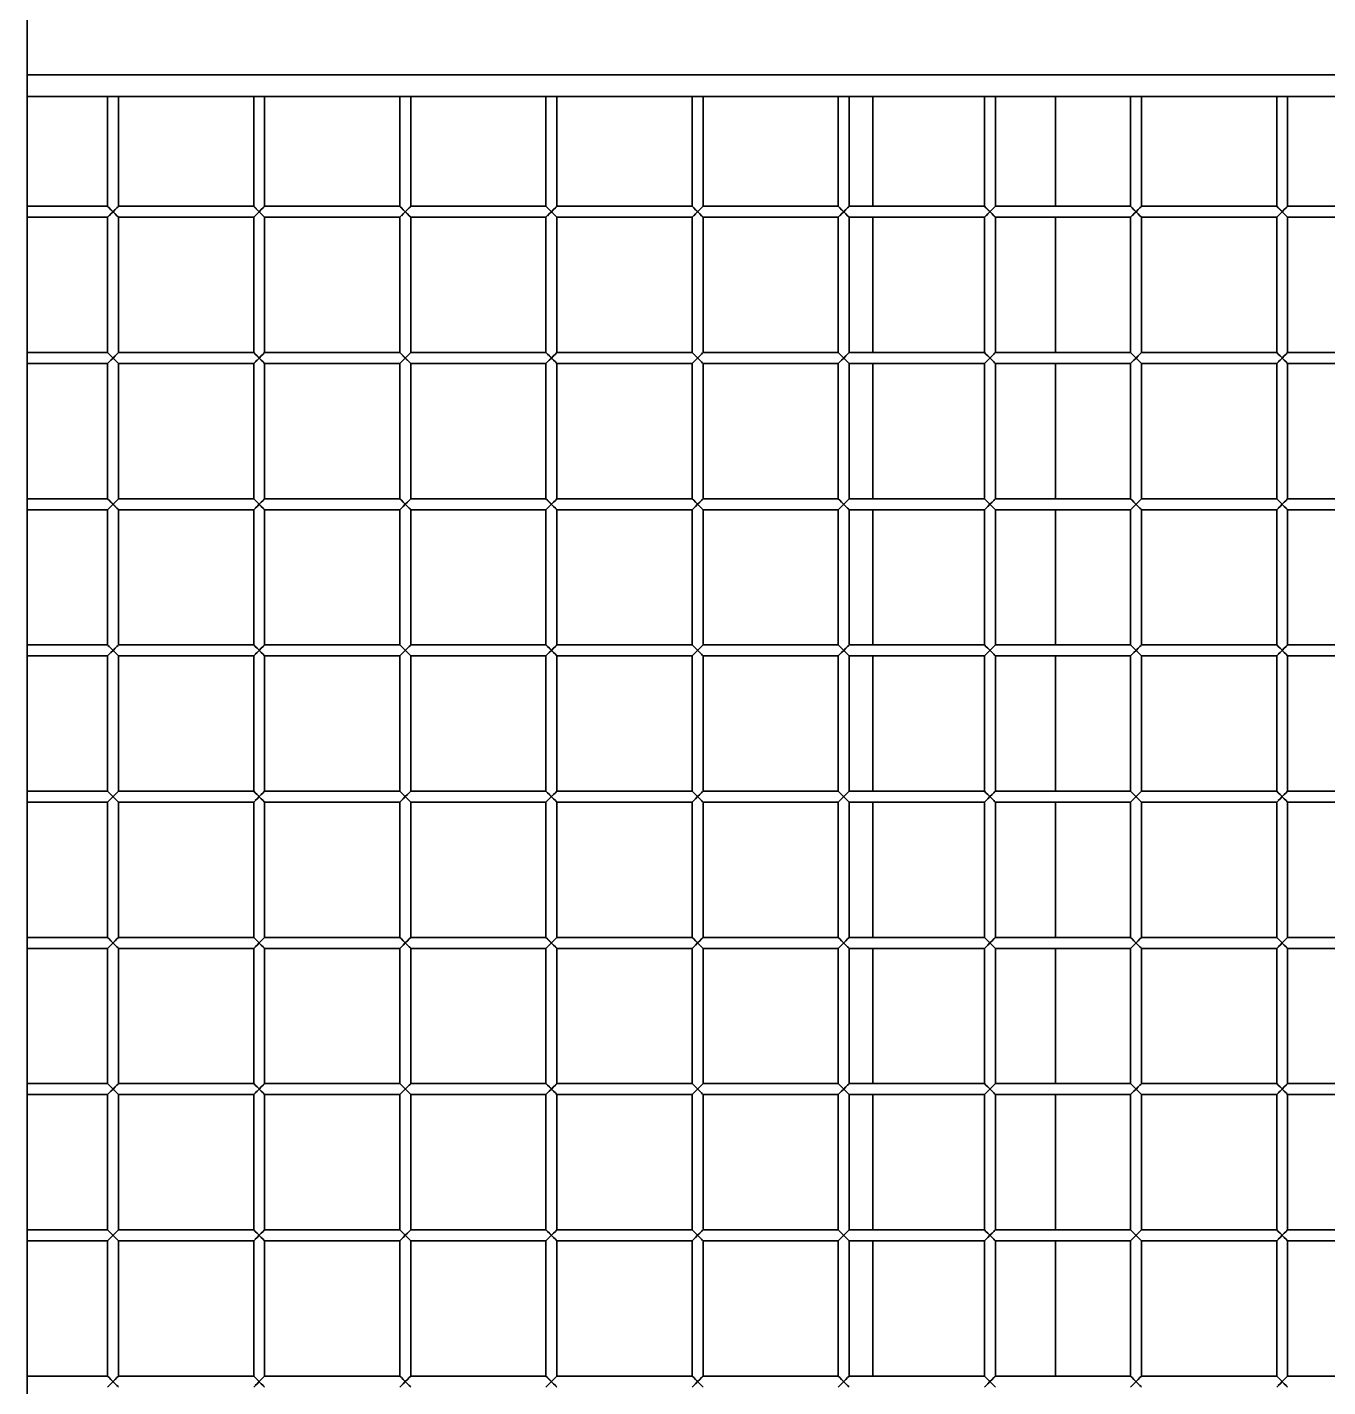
# Model space of a CAD drawing. Header units: millimetres. Extents: x 32496 to 166256, y 3504 to 23939.
# Drawn here: x 45812.1 to 46168.1, y 11684.1 to 12056.1 of the extents above; entities that cross this region are included whole.
import ezdxf

# ---------------------------------------------------------------- set-up
doc = ezdxf.new("R2010")
doc.units = ezdxf.units.MM
doc.layers.get('0').update_dxf_attribs({"lineweight": 35})

msp = doc.modelspace()

# ---------------------------------------------------------------- linework, layer by layer
at = {"linetype": 'Continuous'}
for p, q in [((45812.14, 12102.593), (45812.14, 11117.075)), ((46438.14, 12043.075), (45812.14, 12043.075)), ((45812.14, 12037.075), (46438.14, 12037.075)), ((45834.14, 12037.075), (45834.14, 12007.075)), ((45837.14, 12037.075), (45837.14, 12007.075)), ((45874.14, 12037.075), (45874.14, 12007.075)), ((45877.14, 12037.075), (45877.14, 12007.075)), ((45914.14, 12037.075), (45914.14, 12007.075)), ((45917.14, 12037.075), (45917.14, 12007.075)), ((45954.14, 12037.075), (45954.14, 12007.075)), ((45957.14, 12037.075), (45957.14, 12007.075)), ((45994.14, 12037.075), (45994.14, 12007.075)), ((45997.14, 12037.075), (45997.14, 12007.075)), ((46034.14, 12037.075), (46034.14, 12007.075)), ((46037.14, 12037.075), (46037.14, 12007.075)), ((46043.64, 12007.075), (46043.64, 12037.075)), ((46074.14, 12037.075), (46074.14, 12007.075)), ((46077.14, 12037.075), (46077.14, 12007.075)), ((46093.64, 12037.075), (46093.64, 12007.075)), ((46114.14, 12037.075), (46114.14, 12007.075)), ((46117.14, 12037.075), (46117.14, 12007.075)), ((46154.14, 12037.075), (46154.14, 12007.075)), ((46157.14, 12037.075), (46157.14, 12007.075)), ((45812.14, 12007.075), (45834.14, 12007.075)), ((45834.14, 12004.075), (45837.14, 12007.075)), ((45834.14, 12007.075), (45835.64, 12005.575)), ((45837.14, 12007.075), (45874.14, 12007.075)), ((45874.14, 12004.075), (45877.14, 12007.075)), ((45874.14, 12007.075), (45875.64, 12005.575)), ((45877.14, 12007.075), (45914.14, 12007.075)), ((45914.14, 12004.075), (45917.14, 12007.075)), ((45914.14, 12007.075), (45915.64, 12005.575)), ((45917.14, 12007.075), (45954.14, 12007.075)), ((45954.14, 12004.075), (45957.14, 12007.075)), ((45954.14, 12007.075), (45955.64, 12005.575)), ((45957.14, 12007.075), (45994.14, 12007.075)), ((45994.14, 12004.075), (45997.14, 12007.075)), ((45994.14, 12007.075), (45997.14, 12004.075)), ((45997.14, 12007.075), (46034.14, 12007.075)), ((46034.14, 12004.075), (46037.14, 12007.075)), ((46034.14, 12007.075), (46037.14, 12004.075)), ((46037.14, 12007.075), (46074.14, 12007.075)), ((46074.14, 12007.075), (46077.14, 12004.075)), ((46074.14, 12004.075), (46077.14, 12007.075)), ((46077.14, 12007.075), (46114.14, 12007.075)), ((46114.14, 12007.075), (46117.14, 12004.075)), ((46114.14, 12004.075), (46117.14, 12007.075)), ((46117.14, 12007.075), (46154.14, 12007.075)), ((46154.14, 12007.075), (46157.14, 12004.075)), ((46154.14, 12004.075), (46157.14, 12007.075)), ((46157.14, 12007.075), (46194.14, 12007.075)), ((45812.14, 12004.075), (45834.14, 12004.075)), ((45834.14, 12004.075), (45834.14, 11967.075)), ((45837.14, 12004.075), (45835.64, 12005.575)), ((45837.14, 12004.075), (45837.14, 11967.075)), ((45837.14, 12004.075), (45874.14, 12004.075)), ((45874.14, 12004.075), (45874.14, 11967.075)), ((45877.14, 12004.075), (45875.64, 12005.575)), ((45877.14, 12004.075), (45877.14, 11967.075)), ((45877.14, 12004.075), (45914.14, 12004.075)), ((45914.14, 12004.075), (45914.14, 11967.075)), ((45917.14, 12004.075), (45915.64, 12005.575)), ((45917.14, 12004.075), (45917.14, 11967.075)), ((45917.14, 12004.075), (45954.14, 12004.075)), ((45954.14, 12004.075), (45954.14, 11967.075)), ((45957.14, 12004.075), (45955.64, 12005.575)), ((45957.14, 12004.075), (45957.14, 11967.075)), ((45957.14, 12004.075), (45994.14, 12004.075)), ((45994.14, 12004.075), (45994.14, 11967.075)), ((45997.14, 12004.075), (45997.14, 11967.075)), ((45997.14, 12004.075), (46034.14, 12004.075)), ((46034.14, 12004.075), (46034.14, 11967.075)), ((46037.14, 12004.075), (46037.14, 11967.075)), ((46037.14, 12004.075), (46074.14, 12004.075)), ((46043.64, 11967.075), (46043.64, 12004.075)), ((46074.14, 12004.075), (46074.14, 11967.075)), ((46077.14, 12004.075), (46077.14, 11967.075)), ((46077.14, 12004.075), (46114.14, 12004.075)), ((46093.64, 12004.075), (46093.64, 11967.075)), ((46114.14, 12004.075), (46114.14, 11967.075)), ((46117.14, 12004.075), (46117.14, 11967.075)), ((46117.14, 12004.075), (46154.14, 12004.075)), ((46154.14, 12004.075), (46154.14, 11967.075)), ((46157.14, 12004.075), (46194.14, 12004.075)), ((46157.14, 12004.075), (46157.14, 11967.075)), ((45812.14, 11967.075), (45834.14, 11967.075)), ((45834.14, 11964.075), (45837.14, 11967.075)), ((45834.14, 11967.075), (45835.64, 11965.575)), ((45837.14, 11964.075), (45835.64, 11965.575)), ((45837.14, 11967.075), (45874.14, 11967.075)), ((45874.14, 11964.075), (45877.14, 11967.075)), ((45874.14, 11967.075), (45875.64, 11965.575)), ((45877.14, 11964.075), (45875.64, 11965.575)), ((45877.14, 11967.075), (45914.14, 11967.075)), ((45914.14, 11964.075), (45917.14, 11967.075)), ((45914.14, 11967.075), (45915.64, 11965.575)), ((45917.14, 11964.075), (45915.64, 11965.575)), ((45917.14, 11967.075), (45954.14, 11967.075)), ((45954.14, 11964.075), (45957.14, 11967.075)), ((45954.14, 11967.075), (45957.14, 11964.075)), ((45957.14, 11967.075), (45994.14, 11967.075)), ((45994.14, 11964.075), (45997.14, 11967.075)), ((45994.14, 11967.075), (45997.14, 11964.075)), ((45997.14, 11967.075), (46034.14, 11967.075)), ((46034.14, 11967.075), (46037.14, 11964.075)), ((46034.14, 11964.075), (46037.14, 11967.075)), ((46037.14, 11967.075), (46074.14, 11967.075)), ((46074.14, 11967.075), (46077.14, 11964.075)), ((46074.14, 11964.075), (46077.14, 11967.075)), ((46077.14, 11967.075), (46114.14, 11967.075)), ((46114.14, 11967.075), (46117.14, 11964.075)), ((46114.14, 11964.075), (46117.14, 11967.075)), ((46117.14, 11967.075), (46154.14, 11967.075)), ((46154.14, 11967.075), (46157.14, 11964.075)), ((46154.14, 11964.075), (46157.14, 11967.075)), ((46157.14, 11967.075), (46194.14, 11967.075)), ((45812.14, 11964.075), (45834.14, 11964.075)), ((45834.14, 11964.075), (45834.14, 11927.075)), ((45837.14, 11964.075), (45837.14, 11927.075)), ((45837.14, 11964.075), (45874.14, 11964.075)), ((45874.14, 11964.075), (45874.14, 11927.075)), ((45877.14, 11964.075), (45877.14, 11927.075)), ((45877.14, 11964.075), (45914.14, 11964.075)), ((45914.14, 11964.075), (45914.14, 11927.075)), ((45917.14, 11964.075), (45917.14, 11927.075)), ((45917.14, 11964.075), (45954.14, 11964.075)), ((45954.14, 11964.075), (45954.14, 11927.075)), ((45957.14, 11964.075), (45957.14, 11927.075)), ((45957.14, 11964.075), (45994.14, 11964.075)), ((45994.14, 11964.075), (45994.14, 11927.075)), ((45997.14, 11964.075), (45997.14, 11927.075)), ((45997.14, 11964.075), (46034.14, 11964.075)), ((46034.14, 11964.075), (46034.14, 11927.075)), ((46037.14, 11964.075), (46037.14, 11927.075)), ((46037.14, 11964.075), (46074.14, 11964.075)), ((46043.64, 11927.075), (46043.64, 11964.075)), ((46074.14, 11964.075), (46074.14, 11927.075)), ((46077.14, 11964.075), (46077.14, 11927.075)), ((46077.14, 11964.075), (46114.14, 11964.075)), ((46093.64, 11964.075), (46093.64, 11927.075)), ((46114.14, 11964.075), (46114.14, 11927.075)), ((46117.14, 11964.075), (46117.14, 11927.075)), ((46117.14, 11964.075), (46154.14, 11964.075)), ((46154.14, 11964.075), (46154.14, 11927.075)), ((46157.14, 11964.075), (46194.14, 11964.075)), ((46157.14, 11964.075), (46157.14, 11927.075)), ((45812.14, 11927.075), (45834.14, 11927.075)), ((45834.14, 11924.075), (45837.14, 11927.075)), ((45834.14, 11927.075), (45835.64, 11925.575)), ((45837.14, 11924.075), (45835.64, 11925.575)), ((45837.14, 11927.075), (45874.14, 11927.075)), ((45874.14, 11924.075), (45877.14, 11927.075)), ((45874.14, 11927.075), (45875.64, 11925.575)), ((45877.14, 11924.075), (45875.64, 11925.575)), ((45877.14, 11927.075), (45914.14, 11927.075)), ((45914.14, 11924.075), (45917.14, 11927.075)), ((45914.14, 11927.075), (45917.14, 11924.075)), ((45917.14, 11927.075), (45954.14, 11927.075)), ((45954.14, 11924.075), (45957.14, 11927.075)), ((45954.14, 11927.075), (45957.14, 11924.075)), ((45957.14, 11927.075), (45994.14, 11927.075)), ((45994.14, 11927.075), (45997.14, 11924.075)), ((45994.14, 11924.075), (45997.14, 11927.075)), ((45997.14, 11927.075), (46034.14, 11927.075)), ((46034.14, 11927.075), (46037.14, 11924.075)), ((46034.14, 11924.075), (46037.14, 11927.075)), ((46037.14, 11927.075), (46074.14, 11927.075)), ((46074.14, 11927.075), (46077.14, 11924.075)), ((46074.14, 11924.075), (46077.14, 11927.075)), ((46077.14, 11927.075), (46114.14, 11927.075)), ((46114.14, 11927.075), (46117.14, 11924.075)), ((46114.14, 11924.075), (46117.14, 11927.075)), ((46117.14, 11927.075), (46154.14, 11927.075)), ((46154.14, 11927.075), (46157.14, 11924.075)), ((46154.14, 11924.075), (46157.14, 11927.075)), ((46157.14, 11927.075), (46194.14, 11927.075)), ((45812.14, 11924.075), (45834.14, 11924.075)), ((45834.14, 11924.075), (45834.14, 11887.075)), ((45837.14, 11924.075), (45837.14, 11887.075)), ((45837.14, 11924.075), (45874.14, 11924.075)), ((45874.14, 11924.075), (45874.14, 11887.075)), ((45877.14, 11924.075), (45877.14, 11887.075)), ((45877.14, 11924.075), (45914.14, 11924.075)), ((45914.14, 11924.075), (45914.14, 11887.075)), ((45917.14, 11924.075), (45917.14, 11887.075)), ((45917.14, 11924.075), (45954.14, 11924.075)), ((45954.14, 11924.075), (45954.14, 11887.075)), ((45957.14, 11924.075), (45957.14, 11887.075)), ((45957.14, 11924.075), (45994.14, 11924.075)), ((45994.14, 11924.075), (45994.14, 11887.075)), ((45997.14, 11924.075), (45997.14, 11887.075)), ((45997.14, 11924.075), (46034.14, 11924.075)), ((46034.14, 11924.075), (46034.14, 11887.075)), ((46037.14, 11924.075), (46037.14, 11887.075)), ((46037.14, 11924.075), (46074.14, 11924.075)), ((46043.64, 11887.075), (46043.64, 11924.075)), ((46074.14, 11924.075), (46074.14, 11887.075)), ((46077.14, 11924.075), (46077.14, 11887.075)), ((46077.14, 11924.075), (46114.14, 11924.075)), ((46093.64, 11924.075), (46093.64, 11887.075)), ((46114.14, 11924.075), (46114.14, 11887.075)), ((46117.14, 11924.075), (46117.14, 11887.075)), ((46117.14, 11924.075), (46154.14, 11924.075)), ((46154.14, 11924.075), (46154.14, 11887.075)), ((46157.14, 11924.075), (46194.14, 11924.075)), ((46157.14, 11924.075), (46157.14, 11887.075)), ((45812.14, 11887.075), (45834.14, 11887.075)), ((45812.14, 11884.075), (45834.14, 11884.075)), ((45834.14, 11884.075), (45837.14, 11887.075)), ((45834.14, 11887.075), (45835.64, 11885.575)), ((45834.14, 11884.075), (45834.14, 11847.075)), ((45837.14, 11884.075), (45835.64, 11885.575)), ((45837.14, 11887.075), (45874.14, 11887.075)), ((45837.14, 11884.075), (45837.14, 11847.075)), ((45837.14, 11884.075), (45874.14, 11884.075)), ((45874.14, 11884.075), (45877.14, 11887.075)), ((45874.14, 11887.075), (45877.14, 11884.075)), ((45874.14, 11884.075), (45874.14, 11847.075)), ((45877.14, 11887.075), (45914.14, 11887.075)), ((45877.14, 11884.075), (45877.14, 11847.075)), ((45877.14, 11884.075), (45914.14, 11884.075)), ((45914.14, 11884.075), (45917.14, 11887.075)), ((45914.14, 11887.075), (45917.14, 11884.075)), ((45914.14, 11884.075), (45914.14, 11847.075)), ((45917.14, 11887.075), (45954.14, 11887.075)), ((45917.14, 11884.075), (45917.14, 11847.075)), ((45917.14, 11884.075), (45954.14, 11884.075)), ((45954.14, 11887.075), (45957.14, 11884.075)), ((45954.14, 11884.075), (45957.14, 11887.075)), ((45954.14, 11884.075), (45954.14, 11847.075)), ((45957.14, 11887.075), (45994.14, 11887.075)), ((45957.14, 11884.075), (45957.14, 11847.075)), ((45957.14, 11884.075), (45994.14, 11884.075)), ((45994.14, 11887.075), (45997.14, 11884.075)), ((45994.14, 11884.075), (45997.14, 11887.075)), ((45994.14, 11884.075), (45994.14, 11847.075)), ((45997.14, 11887.075), (46034.14, 11887.075)), ((45997.14, 11884.075), (45997.14, 11847.075)), ((45997.14, 11884.075), (46034.14, 11884.075)), ((46034.14, 11887.075), (46037.14, 11884.075)), ((46034.14, 11884.075), (46037.14, 11887.075)), ((46034.14, 11884.075), (46034.14, 11847.075)), ((46037.14, 11887.075), (46074.14, 11887.075)), ((46037.14, 11884.075), (46037.14, 11847.075)), ((46037.14, 11884.075), (46074.14, 11884.075)), ((46043.64, 11847.075), (46043.64, 11884.075)), ((46074.14, 11887.075), (46077.14, 11884.075)), ((46074.14, 11884.075), (46077.14, 11887.075)), ((46074.14, 11884.075), (46074.14, 11847.075)), ((46077.14, 11887.075), (46114.14, 11887.075)), ((46077.14, 11884.075), (46077.14, 11847.075)), ((46077.14, 11884.075), (46114.14, 11884.075)), ((46093.64, 11884.075), (46093.64, 11847.075)), ((46114.14, 11887.075), (46117.14, 11884.075)), ((46114.14, 11884.075), (46117.14, 11887.075)), ((46114.14, 11884.075), (46114.14, 11847.075)), ((46117.14, 11887.075), (46154.14, 11887.075)), ((46117.14, 11884.075), (46117.14, 11847.075)), ((46117.14, 11884.075), (46154.14, 11884.075)), ((46154.14, 11887.075), (46157.14, 11884.075)), ((46154.14, 11884.075), (46157.14, 11887.075)), ((46154.14, 11884.075), (46154.14, 11847.075)), ((46157.14, 11887.075), (46194.14, 11887.075)), ((46157.14, 11884.075), (46194.14, 11884.075)), ((46157.14, 11884.075), (46157.14, 11847.075)), ((45812.14, 11847.075), (45834.14, 11847.075)), ((45834.14, 11847.075), (45837.14, 11844.075)), ((45834.14, 11844.075), (45837.14, 11847.075)), ((45837.14, 11847.075), (45874.14, 11847.075)), ((45874.14, 11844.075), (45877.14, 11847.075)), ((45874.14, 11847.075), (45877.14, 11844.075)), ((45877.14, 11847.075), (45914.14, 11847.075)), ((45914.14, 11847.075), (45917.14, 11844.075)), ((45914.14, 11844.075), (45917.14, 11847.075)), ((45917.14, 11847.075), (45954.14, 11847.075)), ((45954.14, 11847.075), (45957.14, 11844.075)), ((45954.14, 11844.075), (45957.14, 11847.075)), ((45957.14, 11847.075), (45994.14, 11847.075)), ((45994.14, 11847.075), (45997.14, 11844.075)), ((45994.14, 11844.075), (45997.14, 11847.075)), ((45997.14, 11847.075), (46034.14, 11847.075)), ((46034.14, 11847.075), (46037.14, 11844.075)), ((46034.14, 11844.075), (46037.14, 11847.075)), ((46037.14, 11847.075), (46074.14, 11847.075)), ((46074.14, 11847.075), (46077.14, 11844.075)), ((46074.14, 11844.075), (46077.14, 11847.075)), ((46077.14, 11847.075), (46114.14, 11847.075)), ((46114.14, 11847.075), (46117.14, 11844.075)), ((46114.14, 11844.075), (46117.14, 11847.075)), ((46117.14, 11847.075), (46154.14, 11847.075)), ((46154.14, 11847.075), (46157.14, 11844.075)), ((46154.14, 11844.075), (46157.14, 11847.075)), ((46157.14, 11847.075), (46194.14, 11847.075)), ((45812.14, 11844.075), (45834.14, 11844.075)), ((45834.14, 11844.075), (45834.14, 11807.075)), ((45837.14, 11844.075), (45837.14, 11807.075)), ((45837.14, 11844.075), (45874.14, 11844.075)), ((45874.14, 11844.075), (45874.14, 11807.075)), ((45877.14, 11844.075), (45877.14, 11807.075)), ((45877.14, 11844.075), (45914.14, 11844.075)), ((45914.14, 11844.075), (45914.14, 11807.075)), ((45917.14, 11844.075), (45917.14, 11807.075)), ((45917.14, 11844.075), (45954.14, 11844.075)), ((45954.14, 11844.075), (45954.14, 11807.075)), ((45957.14, 11844.075), (45957.14, 11807.075)), ((45957.14, 11844.075), (45994.14, 11844.075)), ((45994.14, 11844.075), (45994.14, 11807.075)), ((45997.14, 11844.075), (45997.14, 11807.075)), ((45997.14, 11844.075), (46034.14, 11844.075)), ((46034.14, 11844.075), (46034.14, 11807.075)), ((46037.14, 11844.075), (46037.14, 11807.075)), ((46037.14, 11844.075), (46074.14, 11844.075)), ((46043.64, 11807.075), (46043.64, 11844.075)), ((46074.14, 11844.075), (46074.14, 11807.075)), ((46077.14, 11844.075), (46077.14, 11807.075)), ((46077.14, 11844.075), (46114.14, 11844.075)), ((46093.64, 11844.075), (46093.64, 11807.075)), ((46114.14, 11844.075), (46114.14, 11807.075)), ((46117.14, 11844.075), (46117.14, 11807.075)), ((46117.14, 11844.075), (46154.14, 11844.075)), ((46154.14, 11844.075), (46154.14, 11807.075)), ((46157.14, 11844.075), (46194.14, 11844.075)), ((46157.14, 11844.075), (46157.14, 11807.075)), ((45812.14, 11807.075), (45834.14, 11807.075)), ((45834.14, 11807.075), (45837.14, 11804.075)), ((45834.14, 11804.075), (45837.14, 11807.075)), ((45837.14, 11807.075), (45874.14, 11807.075)), ((45874.14, 11807.075), (45877.14, 11804.075)), ((45874.14, 11804.075), (45877.14, 11807.075)), ((45877.14, 11807.075), (45914.14, 11807.075)), ((45914.14, 11807.075), (45917.14, 11804.075)), ((45914.14, 11804.075), (45917.14, 11807.075)), ((45917.14, 11807.075), (45954.14, 11807.075)), ((45954.14, 11807.075), (45957.14, 11804.075)), ((45954.14, 11804.075), (45957.14, 11807.075)), ((45957.14, 11807.075), (45994.14, 11807.075)), ((45994.14, 11807.075), (45997.14, 11804.075)), ((45994.14, 11804.075), (45997.14, 11807.075)), ((45997.14, 11807.075), (46034.14, 11807.075)), ((46034.14, 11807.075), (46037.14, 11804.075)), ((46034.14, 11804.075), (46037.14, 11807.075)), ((46037.14, 11807.075), (46074.14, 11807.075)), ((46074.14, 11807.075), (46077.14, 11804.075)), ((46074.14, 11804.075), (46077.14, 11807.075)), ((46077.14, 11807.075), (46114.14, 11807.075)), ((46114.14, 11807.075), (46117.14, 11804.075)), ((46114.14, 11804.075), (46117.14, 11807.075)), ((46117.14, 11807.075), (46154.14, 11807.075)), ((46154.14, 11807.075), (46157.14, 11804.075)), ((46154.14, 11804.075), (46157.14, 11807.075)), ((46157.14, 11807.075), (46194.14, 11807.075)), ((45812.14, 11804.075), (45834.14, 11804.075)), ((45834.14, 11804.075), (45834.14, 11767.075)), ((45837.14, 11804.075), (45837.14, 11767.075)), ((45837.14, 11804.075), (45874.14, 11804.075)), ((45874.14, 11804.075), (45874.14, 11767.075)), ((45877.14, 11804.075), (45877.14, 11767.075)), ((45877.14, 11804.075), (45914.14, 11804.075)), ((45914.14, 11804.075), (45914.14, 11767.075)), ((45917.14, 11804.075), (45917.14, 11767.075)), ((45917.14, 11804.075), (45954.14, 11804.075)), ((45954.14, 11804.075), (45954.14, 11767.075)), ((45957.14, 11804.075), (45957.14, 11767.075)), ((45957.14, 11804.075), (45994.14, 11804.075)), ((45994.14, 11804.075), (45994.14, 11767.075)), ((45997.14, 11804.075), (45997.14, 11767.075)), ((45997.14, 11804.075), (46034.14, 11804.075)), ((46034.14, 11804.075), (46034.14, 11767.075)), ((46037.14, 11804.075), (46037.14, 11767.075)), ((46037.14, 11804.075), (46074.14, 11804.075)), ((46043.64, 11767.075), (46043.64, 11804.075)), ((46074.14, 11804.075), (46074.14, 11767.075)), ((46077.14, 11804.075), (46077.14, 11767.075)), ((46077.14, 11804.075), (46114.14, 11804.075)), ((46093.64, 11804.075), (46093.64, 11767.075)), ((46114.14, 11804.075), (46114.14, 11767.075)), ((46117.14, 11804.075), (46117.14, 11767.075)), ((46117.14, 11804.075), (46154.14, 11804.075)), ((46154.14, 11804.075), (46154.14, 11767.075)), ((46157.14, 11804.075), (46194.14, 11804.075)), ((46157.14, 11804.075), (46157.14, 11767.075)), ((45812.14, 11767.075), (45834.14, 11767.075)), ((45834.14, 11767.075), (45837.14, 11764.075)), ((45834.14, 11764.075), (45837.14, 11767.075)), ((45837.14, 11767.075), (45874.14, 11767.075)), ((45874.14, 11767.075), (45877.14, 11764.075)), ((45874.14, 11764.075), (45877.14, 11767.075)), ((45877.14, 11767.075), (45914.14, 11767.075)), ((45914.14, 11767.075), (45917.14, 11764.075)), ((45914.14, 11764.075), (45917.14, 11767.075)), ((45917.14, 11767.075), (45954.14, 11767.075)), ((45954.14, 11767.075), (45957.14, 11764.075)), ((45954.14, 11764.075), (45957.14, 11767.075)), ((45957.14, 11767.075), (45994.14, 11767.075)), ((45994.14, 11767.075), (45997.14, 11764.075)), ((45994.14, 11764.075), (45997.14, 11767.075)), ((45997.14, 11767.075), (46034.14, 11767.075)), ((46034.14, 11767.075), (46037.14, 11764.075)), ((46034.14, 11764.075), (46037.14, 11767.075)), ((46037.14, 11767.075), (46074.14, 11767.075)), ((46074.14, 11767.075), (46077.14, 11764.075)), ((46074.14, 11764.075), (46077.14, 11767.075)), ((46077.14, 11767.075), (46114.14, 11767.075)), ((46114.14, 11767.075), (46117.14, 11764.075)), ((46114.14, 11764.075), (46117.14, 11767.075)), ((46117.14, 11767.075), (46154.14, 11767.075)), ((46154.14, 11767.075), (46157.14, 11764.075)), ((46154.14, 11764.075), (46157.14, 11767.075)), ((46157.14, 11767.075), (46194.14, 11767.075)), ((45812.14, 11764.075), (45834.14, 11764.075)), ((45834.14, 11764.075), (45834.14, 11727.075)), ((45837.14, 11764.075), (45837.14, 11727.075)), ((45837.14, 11764.075), (45874.14, 11764.075)), ((45874.14, 11764.075), (45874.14, 11727.075)), ((45877.14, 11764.075), (45877.14, 11727.075)), ((45877.14, 11764.075), (45914.14, 11764.075)), ((45914.14, 11764.075), (45914.14, 11727.075)), ((45917.14, 11764.075), (45917.14, 11727.075)), ((45917.14, 11764.075), (45954.14, 11764.075)), ((45954.14, 11764.075), (45954.14, 11727.075)), ((45957.14, 11764.075), (45957.14, 11727.075)), ((45957.14, 11764.075), (45994.14, 11764.075)), ((45994.14, 11764.075), (45994.14, 11727.075)), ((45997.14, 11764.075), (45997.14, 11727.075)), ((45997.14, 11764.075), (46034.14, 11764.075)), ((46034.14, 11764.075), (46034.14, 11727.075)), ((46037.14, 11764.075), (46037.14, 11727.075)), ((46037.14, 11764.075), (46074.14, 11764.075)), ((46043.64, 11727.075), (46043.64, 11764.075)), ((46074.14, 11764.075), (46074.14, 11727.075)), ((46077.14, 11764.075), (46077.14, 11727.075)), ((46077.14, 11764.075), (46114.14, 11764.075)), ((46093.64, 11764.075), (46093.64, 11727.075)), ((46114.14, 11764.075), (46114.14, 11727.075)), ((46117.14, 11764.075), (46117.14, 11727.075)), ((46117.14, 11764.075), (46154.14, 11764.075)), ((46154.14, 11764.075), (46154.14, 11727.075)), ((46157.14, 11764.075), (46194.14, 11764.075)), ((46157.14, 11764.075), (46157.14, 11727.075)), ((45812.14, 11727.075), (45834.14, 11727.075)), ((45812.14, 11724.075), (45834.14, 11724.075)), ((45834.14, 11727.075), (45837.14, 11724.075)), ((45834.14, 11724.075), (45837.14, 11727.075)), ((45834.14, 11724.075), (45834.14, 11687.075)), ((45837.14, 11727.075), (45874.14, 11727.075)), ((45837.14, 11724.075), (45874.14, 11724.075)), ((45837.14, 11724.075), (45837.14, 11687.075)), ((45874.14, 11727.075), (45877.14, 11724.075)), ((45874.14, 11724.075), (45877.14, 11727.075)), ((45874.14, 11724.075), (45874.14, 11687.075)), ((45877.14, 11727.075), (45914.14, 11727.075)), ((45877.14, 11724.075), (45914.14, 11724.075)), ((45877.14, 11724.075), (45877.14, 11687.075)), ((45914.14, 11727.075), (45917.14, 11724.075)), ((45914.14, 11724.075), (45917.14, 11727.075)), ((45914.14, 11724.075), (45914.14, 11687.075)), ((45917.14, 11727.075), (45954.14, 11727.075)), ((45917.14, 11724.075), (45954.14, 11724.075)), ((45917.14, 11724.075), (45917.14, 11687.075)), ((45954.14, 11727.075), (45957.14, 11724.075)), ((45954.14, 11724.075), (45957.14, 11727.075)), ((45954.14, 11724.075), (45954.14, 11687.075)), ((45957.14, 11727.075), (45994.14, 11727.075)), ((45957.14, 11724.075), (45994.14, 11724.075)), ((45957.14, 11724.075), (45957.14, 11687.075)), ((45994.14, 11727.075), (45997.14, 11724.075)), ((45994.14, 11724.075), (45997.14, 11727.075)), ((45994.14, 11724.075), (45994.14, 11687.075)), ((45997.14, 11727.075), (46034.14, 11727.075)), ((45997.14, 11724.075), (46034.14, 11724.075)), ((45997.14, 11724.075), (45997.14, 11687.075)), ((46034.14, 11727.075), (46037.14, 11724.075)), ((46034.14, 11724.075), (46037.14, 11727.075)), ((46034.14, 11724.075), (46034.14, 11687.075)), ((46037.14, 11727.075), (46074.14, 11727.075)), ((46037.14, 11724.075), (46074.14, 11724.075)), ((46037.14, 11724.075), (46037.14, 11687.075)), ((46043.64, 11687.075), (46043.64, 11724.075)), ((46074.14, 11727.075), (46077.14, 11724.075)), ((46074.14, 11724.075), (46077.14, 11727.075)), ((46074.14, 11724.075), (46074.14, 11687.075)), ((46077.14, 11727.075), (46114.14, 11727.075)), ((46077.14, 11724.075), (46114.14, 11724.075)), ((46077.14, 11724.075), (46077.14, 11687.075)), ((46093.64, 11724.075), (46093.64, 11687.075)), ((46114.14, 11727.075), (46117.14, 11724.075)), ((46114.14, 11724.075), (46117.14, 11727.075)), ((46114.14, 11724.075), (46114.14, 11687.075)), ((46117.14, 11727.075), (46154.14, 11727.075)), ((46117.14, 11724.075), (46154.14, 11724.075)), ((46117.14, 11724.075), (46117.14, 11687.075)), ((46154.14, 11727.075), (46157.14, 11724.075)), ((46154.14, 11724.075), (46157.14, 11727.075)), ((46154.14, 11724.075), (46154.14, 11687.075)), ((46157.14, 11727.075), (46194.14, 11727.075)), ((46157.14, 11724.075), (46194.14, 11724.075)), ((46157.14, 11724.075), (46157.14, 11687.075)), ((45812.14, 11687.075), (45834.14, 11687.075)), ((45834.14, 11687.075), (45837.14, 11684.075)), ((45834.14, 11684.075), (45837.14, 11687.075)), ((45837.14, 11687.075), (45874.14, 11687.075)), ((45874.14, 11687.075), (45877.14, 11684.075)), ((45874.14, 11684.075), (45877.14, 11687.075)), ((45877.14, 11687.075), (45914.14, 11687.075)), ((45914.14, 11687.075), (45917.14, 11684.075)), ((45914.14, 11684.075), (45917.14, 11687.075)), ((45917.14, 11687.075), (45954.14, 11687.075)), ((45954.14, 11687.075), (45957.14, 11684.075)), ((45954.14, 11684.075), (45957.14, 11687.075)), ((45957.14, 11687.075), (45994.14, 11687.075)), ((45994.14, 11687.075), (45997.14, 11684.075)), ((45994.14, 11684.075), (45997.14, 11687.075)), ((45997.14, 11687.075), (46034.14, 11687.075)), ((46034.14, 11687.075), (46037.14, 11684.075)), ((46034.14, 11684.075), (46037.14, 11687.075)), ((46037.14, 11687.075), (46074.14, 11687.075)), ((46074.14, 11687.075), (46077.14, 11684.075)), ((46074.14, 11684.075), (46077.14, 11687.075)), ((46077.14, 11687.075), (46114.14, 11687.075)), ((46114.14, 11687.075), (46117.14, 11684.075)), ((46114.14, 11684.075), (46117.14, 11687.075)), ((46117.14, 11687.075), (46154.14, 11687.075)), ((46154.14, 11687.075), (46157.14, 11684.075)), ((46154.14, 11684.075), (46157.14, 11687.075)), ((46157.14, 11687.075), (46194.14, 11687.075))]:
    msp.add_line(p, q, dxfattribs=at)
for points in [[(45834.255, 12006.96), (45834.57, 12006.645), (45835.06, 12006.155), (45836.229, 12004.986)], [(45835.64, 12005.575), (45836.227, 12006.162), (45836.702, 12006.638), (45837.025, 12006.961)], [(45874.255, 12006.96), (45874.57, 12006.645), (45875.06, 12006.155), (45876.229, 12004.986)], [(45875.64, 12005.575), (45876.227, 12006.162), (45876.702, 12006.638), (45877.025, 12006.961)], [(45914.255, 12006.96), (45914.57, 12006.645), (45915.06, 12006.155), (45916.229, 12004.986)], [(45915.64, 12005.575), (45916.227, 12006.162), (45916.702, 12006.638), (45917.025, 12006.961)], [(45954.255, 12006.96), (45954.57, 12006.645), (45955.06, 12006.155), (45956.229, 12004.986)], [(45955.64, 12005.575), (45956.227, 12006.162), (45956.702, 12006.638), (45957.025, 12006.961)], [(45994.14, 12007.075), (45994.57, 12006.645), (45995.06, 12006.155), (45996.229, 12004.986)], [(45995.64, 12005.575), (45996.227, 12006.162), (45996.702, 12006.638), (45997.025, 12006.961)], [(46034.14, 12007.075), (46034.57, 12006.645), (46035.06, 12006.155), (46036.229, 12004.986)], [(46035.64, 12005.575), (46036.227, 12006.162), (46036.702, 12006.638), (46037.025, 12006.961)], [(46074.14, 12007.075), (46074.57, 12006.645), (46075.06, 12006.155), (46076.229, 12004.986)], [(46075.64, 12005.575), (46076.227, 12006.162), (46076.702, 12006.638), (46077.025, 12006.961)], [(46114.14, 12007.075), (46114.57, 12006.645), (46115.06, 12006.155), (46116.229, 12004.986)], [(46115.64, 12005.575), (46116.227, 12006.162), (46116.702, 12006.638), (46117.025, 12006.961)], [(46154.14, 12007.075), (46154.57, 12006.645), (46155.06, 12006.155), (46156.229, 12004.986)], [(46155.64, 12005.575), (46156.227, 12006.162), (46156.702, 12006.638), (46157.025, 12006.961)], [(45835.64, 12005.575), (45835.049, 12004.985), (45834.579, 12004.515)], [(45837.024, 12004.192), (45836.701, 12004.514), (45836.229, 12004.986)], [(45875.64, 12005.575), (45875.049, 12004.985), (45874.579, 12004.515)], [(45877.024, 12004.192), (45876.701, 12004.514), (45876.229, 12004.986)], [(45915.64, 12005.575), (45915.049, 12004.985), (45914.579, 12004.515)], [(45917.024, 12004.192), (45916.701, 12004.514), (45916.229, 12004.986)], [(45955.64, 12005.575), (45955.049, 12004.985), (45954.579, 12004.515)], [(45957.024, 12004.192), (45956.701, 12004.514), (45956.229, 12004.986)], [(45995.64, 12005.575), (45995.049, 12004.985), (45994.579, 12004.515)], [(45997.024, 12004.192), (45996.701, 12004.514), (45996.229, 12004.986)], [(46035.64, 12005.575), (46035.049, 12004.985), (46034.579, 12004.515)], [(46037.024, 12004.192), (46036.701, 12004.514), (46036.229, 12004.986)], [(46075.64, 12005.575), (46075.049, 12004.985), (46074.579, 12004.515)], [(46077.024, 12004.192), (46076.701, 12004.514), (46076.229, 12004.986)], [(46115.64, 12005.575), (46115.049, 12004.985), (46114.579, 12004.515)], [(46117.024, 12004.192), (46116.701, 12004.514), (46116.229, 12004.986)], [(46155.64, 12005.575), (46155.049, 12004.985), (46154.579, 12004.515)], [(46157.024, 12004.192), (46156.701, 12004.514), (46156.229, 12004.986)], [(45834.255, 11966.96), (45834.57, 11966.645), (45835.06, 11966.155), (45836.229, 11964.986)], [(45835.64, 11965.575), (45835.049, 11964.985), (45834.579, 11964.515)], [(45835.64, 11965.575), (45836.227, 11966.162), (45836.702, 11966.638), (45837.025, 11966.961)], [(45874.255, 11966.96), (45874.57, 11966.645), (45875.06, 11966.155), (45876.229, 11964.986)], [(45875.64, 11965.575), (45875.049, 11964.985), (45874.579, 11964.515)], [(45875.64, 11965.575), (45876.227, 11966.162), (45876.702, 11966.638), (45877.025, 11966.961)], [(45914.255, 11966.96), (45914.57, 11966.645), (45915.06, 11966.155), (45916.229, 11964.986)], [(45915.64, 11965.575), (45915.049, 11964.985), (45914.579, 11964.515)], [(45915.64, 11965.575), (45916.227, 11966.162), (45916.702, 11966.638), (45917.025, 11966.961)], [(45954.14, 11967.075), (45954.57, 11966.645), (45955.06, 11966.155), (45956.229, 11964.986)], [(45955.64, 11965.575), (45955.049, 11964.985), (45954.579, 11964.515)], [(45955.64, 11965.575), (45956.227, 11966.162), (45956.702, 11966.638), (45957.025, 11966.961)], [(45994.14, 11967.075), (45994.57, 11966.645), (45995.06, 11966.155), (45996.229, 11964.986)], [(45995.64, 11965.575), (45995.049, 11964.985), (45994.579, 11964.515)], [(45995.64, 11965.575), (45996.227, 11966.162), (45996.702, 11966.638), (45997.025, 11966.961)], [(46034.14, 11967.075), (46034.57, 11966.645), (46035.06, 11966.155), (46036.229, 11964.986)], [(46035.64, 11965.575), (46035.049, 11964.985), (46034.579, 11964.515)], [(46035.64, 11965.575), (46036.227, 11966.162), (46036.702, 11966.638), (46037.025, 11966.961)], [(46074.14, 11967.075), (46074.57, 11966.645), (46075.06, 11966.155), (46076.229, 11964.986)], [(46075.64, 11965.575), (46075.049, 11964.985), (46074.579, 11964.515)], [(46075.64, 11965.575), (46076.227, 11966.162), (46076.702, 11966.638), (46077.025, 11966.961)], [(46114.14, 11967.075), (46114.57, 11966.645), (46115.06, 11966.155), (46116.229, 11964.986)], [(46115.64, 11965.575), (46115.049, 11964.985), (46114.579, 11964.515)], [(46115.64, 11965.575), (46116.227, 11966.162), (46116.702, 11966.638), (46117.025, 11966.961)], [(46154.14, 11967.075), (46154.57, 11966.645), (46155.06, 11966.155), (46156.229, 11964.986)], [(46155.64, 11965.575), (46155.049, 11964.985), (46154.579, 11964.515)], [(46155.64, 11965.575), (46156.227, 11966.162), (46156.702, 11966.638), (46157.025, 11966.961)], [(45837.024, 11964.192), (45836.701, 11964.514), (45836.229, 11964.986)], [(45877.024, 11964.192), (45876.701, 11964.514), (45876.229, 11964.986)], [(45917.024, 11964.192), (45916.701, 11964.514), (45916.229, 11964.986)], [(45957.024, 11964.192), (45956.701, 11964.514), (45956.229, 11964.986)], [(45997.024, 11964.192), (45996.701, 11964.514), (45996.229, 11964.986)], [(46037.024, 11964.192), (46036.701, 11964.514), (46036.229, 11964.986)], [(46077.024, 11964.192), (46076.701, 11964.514), (46076.229, 11964.986)], [(46117.024, 11964.192), (46116.701, 11964.514), (46116.229, 11964.986)], [(46157.024, 11964.192), (46156.701, 11964.514), (46156.229, 11964.986)], [(45834.255, 11926.96), (45834.57, 11926.645), (45835.06, 11926.155), (45836.229, 11924.986)], [(45835.64, 11925.575), (45835.049, 11924.985), (45834.579, 11924.515)], [(45835.64, 11925.575), (45836.227, 11926.162), (45836.702, 11926.638), (45837.025, 11926.961)], [(45837.024, 11924.192), (45836.701, 11924.514), (45836.229, 11924.986)], [(45874.255, 11926.96), (45874.57, 11926.645), (45875.06, 11926.155), (45876.229, 11924.986)], [(45875.64, 11925.575), (45875.049, 11924.985), (45874.579, 11924.515)], [(45875.64, 11925.575), (45876.227, 11926.162), (45876.702, 11926.638), (45877.025, 11926.961)], [(45877.024, 11924.192), (45876.701, 11924.514), (45876.229, 11924.986)], [(45914.14, 11927.075), (45914.57, 11926.645), (45915.06, 11926.155), (45916.229, 11924.986)], [(45915.64, 11925.575), (45915.049, 11924.985), (45914.579, 11924.515)], [(45915.64, 11925.575), (45916.227, 11926.162), (45916.702, 11926.638), (45917.025, 11926.961)], [(45917.024, 11924.192), (45916.701, 11924.514), (45916.229, 11924.986)], [(45954.14, 11927.075), (45954.57, 11926.645), (45955.06, 11926.155), (45956.229, 11924.986)], [(45955.64, 11925.575), (45955.049, 11924.985), (45954.579, 11924.515)], [(45955.64, 11925.575), (45956.227, 11926.162), (45956.702, 11926.638), (45957.025, 11926.961)], [(45957.024, 11924.192), (45956.701, 11924.514), (45956.229, 11924.986)], [(45994.14, 11927.075), (45994.57, 11926.645), (45995.06, 11926.155), (45996.229, 11924.986)], [(45995.64, 11925.575), (45995.049, 11924.985), (45994.579, 11924.515)], [(45995.64, 11925.575), (45996.227, 11926.162), (45996.702, 11926.638), (45997.025, 11926.961)], [(45997.024, 11924.192), (45996.701, 11924.514), (45996.229, 11924.986)], [(46034.14, 11927.075), (46034.57, 11926.645), (46035.06, 11926.155), (46036.229, 11924.986)], [(46035.64, 11925.575), (46035.049, 11924.985), (46034.579, 11924.515)], [(46035.64, 11925.575), (46036.227, 11926.162), (46036.702, 11926.638), (46037.025, 11926.961)], [(46037.024, 11924.192), (46036.701, 11924.514), (46036.229, 11924.986)], [(46074.14, 11927.075), (46074.57, 11926.645), (46075.06, 11926.155), (46076.229, 11924.986)], [(46075.64, 11925.575), (46075.049, 11924.985), (46074.579, 11924.515)], [(46075.64, 11925.575), (46076.227, 11926.162), (46076.702, 11926.638), (46077.025, 11926.961)], [(46077.024, 11924.192), (46076.701, 11924.514), (46076.229, 11924.986)], [(46114.14, 11927.075), (46114.57, 11926.645), (46115.06, 11926.155), (46116.229, 11924.986)], [(46115.64, 11925.575), (46115.049, 11924.985), (46114.579, 11924.515)], [(46115.64, 11925.575), (46116.227, 11926.162), (46116.702, 11926.638), (46117.025, 11926.961)], [(46117.024, 11924.192), (46116.701, 11924.514), (46116.229, 11924.986)], [(46154.14, 11927.075), (46154.57, 11926.645), (46155.06, 11926.155), (46156.229, 11924.986)], [(46155.64, 11925.575), (46155.049, 11924.985), (46154.579, 11924.515)], [(46155.64, 11925.575), (46156.227, 11926.162), (46156.702, 11926.638), (46157.025, 11926.961)], [(46157.024, 11924.192), (46156.701, 11924.514), (46156.229, 11924.986)], [(45834.255, 11886.96), (45834.57, 11886.645), (45835.06, 11886.155), (45836.229, 11884.986)], [(45835.64, 11885.575), (45835.049, 11884.985), (45834.579, 11884.515)], [(45835.64, 11885.575), (45836.227, 11886.162), (45836.702, 11886.638), (45837.025, 11886.961)], [(45837.024, 11884.192), (45836.701, 11884.514), (45836.229, 11884.986)], [(45874.14, 11887.075), (45874.57, 11886.645), (45875.06, 11886.155), (45876.229, 11884.986)], [(45875.64, 11885.575), (45875.049, 11884.985), (45874.579, 11884.515)], [(45875.64, 11885.575), (45876.227, 11886.162), (45876.702, 11886.638), (45877.025, 11886.961)], [(45877.024, 11884.192), (45876.701, 11884.514), (45876.229, 11884.986)], [(45914.14, 11887.075), (45914.57, 11886.645), (45915.06, 11886.155), (45916.229, 11884.986)], [(45915.64, 11885.575), (45915.049, 11884.985), (45914.579, 11884.515)], [(45915.64, 11885.575), (45916.227, 11886.162), (45916.702, 11886.638), (45917.025, 11886.961)], [(45917.024, 11884.192), (45916.701, 11884.514), (45916.229, 11884.986)], [(45954.14, 11887.075), (45954.57, 11886.645), (45955.06, 11886.155), (45956.229, 11884.986)], [(45955.64, 11885.575), (45955.049, 11884.985), (45954.579, 11884.515)], [(45955.64, 11885.575), (45956.227, 11886.162), (45956.702, 11886.638), (45957.025, 11886.961)], [(45957.024, 11884.192), (45956.701, 11884.514), (45956.229, 11884.986)], [(45994.14, 11887.075), (45994.57, 11886.645), (45995.06, 11886.155), (45996.229, 11884.986)], [(45995.64, 11885.575), (45995.049, 11884.985), (45994.579, 11884.515)], [(45995.64, 11885.575), (45996.227, 11886.162), (45996.702, 11886.638), (45997.025, 11886.961)], [(45997.024, 11884.192), (45996.701, 11884.514), (45996.229, 11884.986)], [(46034.14, 11887.075), (46034.57, 11886.645), (46035.06, 11886.155), (46036.229, 11884.986)], [(46035.64, 11885.575), (46035.049, 11884.985), (46034.579, 11884.515)], [(46035.64, 11885.575), (46036.227, 11886.162), (46036.702, 11886.638), (46037.025, 11886.961)], [(46037.024, 11884.192), (46036.701, 11884.514), (46036.229, 11884.986)], [(46074.14, 11887.075), (46074.57, 11886.645), (46075.06, 11886.155), (46076.229, 11884.986)], [(46075.64, 11885.575), (46075.049, 11884.985), (46074.579, 11884.515)], [(46075.64, 11885.575), (46076.227, 11886.162), (46076.702, 11886.638), (46077.025, 11886.961)], [(46077.024, 11884.192), (46076.701, 11884.514), (46076.229, 11884.986)], [(46114.14, 11887.075), (46114.57, 11886.645), (46115.06, 11886.155), (46116.229, 11884.986)], [(46115.64, 11885.575), (46115.049, 11884.985), (46114.579, 11884.515)], [(46115.64, 11885.575), (46116.227, 11886.162), (46116.702, 11886.638), (46117.025, 11886.961)], [(46117.024, 11884.192), (46116.701, 11884.514), (46116.229, 11884.986)], [(46154.14, 11887.075), (46154.57, 11886.645), (46155.06, 11886.155), (46156.229, 11884.986)], [(46155.64, 11885.575), (46155.049, 11884.985), (46154.579, 11884.515)], [(46155.64, 11885.575), (46156.227, 11886.162), (46156.702, 11886.638), (46157.025, 11886.961)], [(46157.024, 11884.192), (46156.701, 11884.514), (46156.229, 11884.986)], [(45834.14, 11847.075), (45834.57, 11846.645), (45835.06, 11846.155), (45836.229, 11844.986)], [(45835.64, 11845.575), (45836.227, 11846.162), (45836.702, 11846.638), (45837.025, 11846.961)], [(45874.14, 11847.075), (45874.57, 11846.645), (45875.06, 11846.155), (45876.229, 11844.986)], [(45875.64, 11845.575), (45876.227, 11846.162), (45876.702, 11846.638), (45877.025, 11846.961)], [(45914.14, 11847.075), (45914.57, 11846.645), (45915.06, 11846.155), (45916.229, 11844.986)], [(45915.64, 11845.575), (45916.227, 11846.162), (45916.702, 11846.638), (45917.025, 11846.961)], [(45954.14, 11847.075), (45954.57, 11846.645), (45955.06, 11846.155), (45956.229, 11844.986)], [(45955.64, 11845.575), (45956.227, 11846.162), (45956.702, 11846.638), (45957.025, 11846.961)], [(45994.14, 11847.075), (45994.57, 11846.645), (45995.06, 11846.155), (45996.229, 11844.986)], [(45995.64, 11845.575), (45996.227, 11846.162), (45996.702, 11846.638), (45997.025, 11846.961)], [(46034.14, 11847.075), (46034.57, 11846.645), (46035.06, 11846.155), (46036.229, 11844.986)], [(46035.64, 11845.575), (46036.227, 11846.162), (46036.702, 11846.638), (46037.025, 11846.961)], [(46074.14, 11847.075), (46074.57, 11846.645), (46075.06, 11846.155), (46076.229, 11844.986)], [(46075.64, 11845.575), (46076.227, 11846.162), (46076.702, 11846.638), (46077.025, 11846.961)], [(46114.14, 11847.075), (46114.57, 11846.645), (46115.06, 11846.155), (46116.229, 11844.986)], [(46115.64, 11845.575), (46116.227, 11846.162), (46116.702, 11846.638), (46117.025, 11846.961)], [(46154.14, 11847.075), (46154.57, 11846.645), (46155.06, 11846.155), (46156.229, 11844.986)], [(46155.64, 11845.575), (46156.227, 11846.162), (46156.702, 11846.638), (46157.025, 11846.961)], [(45835.64, 11845.575), (45835.049, 11844.985), (45834.579, 11844.515)], [(45837.024, 11844.192), (45836.701, 11844.514), (45836.229, 11844.986)], [(45875.64, 11845.575), (45875.049, 11844.985), (45874.579, 11844.515)], [(45877.024, 11844.192), (45876.701, 11844.514), (45876.229, 11844.986)], [(45915.64, 11845.575), (45915.049, 11844.985), (45914.579, 11844.515)], [(45917.024, 11844.192), (45916.701, 11844.514), (45916.229, 11844.986)], [(45955.64, 11845.575), (45955.049, 11844.985), (45954.579, 11844.515)], [(45957.024, 11844.192), (45956.701, 11844.514), (45956.229, 11844.986)], [(45995.64, 11845.575), (45995.049, 11844.985), (45994.579, 11844.515)], [(45997.024, 11844.192), (45996.701, 11844.514), (45996.229, 11844.986)], [(46035.64, 11845.575), (46035.049, 11844.985), (46034.579, 11844.515)], [(46037.024, 11844.192), (46036.701, 11844.514), (46036.229, 11844.986)], [(46075.64, 11845.575), (46075.049, 11844.985), (46074.579, 11844.515)], [(46077.024, 11844.192), (46076.701, 11844.514), (46076.229, 11844.986)], [(46115.64, 11845.575), (46115.049, 11844.985), (46114.579, 11844.515)], [(46117.024, 11844.192), (46116.701, 11844.514), (46116.229, 11844.986)], [(46155.64, 11845.575), (46155.049, 11844.985), (46154.579, 11844.515)], [(46157.024, 11844.192), (46156.701, 11844.514), (46156.229, 11844.986)], [(45834.14, 11807.075), (45834.57, 11806.645), (45835.06, 11806.155), (45836.229, 11804.986)], [(45835.64, 11805.575), (45835.049, 11804.985), (45834.579, 11804.515)], [(45835.64, 11805.575), (45836.227, 11806.162), (45836.702, 11806.638), (45837.025, 11806.961)], [(45874.14, 11807.075), (45874.57, 11806.645), (45875.06, 11806.155), (45876.229, 11804.986)], [(45875.64, 11805.575), (45875.049, 11804.985), (45874.579, 11804.515)], [(45875.64, 11805.575), (45876.227, 11806.162), (45876.702, 11806.638), (45877.025, 11806.961)], [(45914.14, 11807.075), (45914.57, 11806.645), (45915.06, 11806.155), (45916.229, 11804.986)], [(45915.64, 11805.575), (45915.049, 11804.985), (45914.579, 11804.515)], [(45915.64, 11805.575), (45916.227, 11806.162), (45916.702, 11806.638), (45917.025, 11806.961)], [(45954.14, 11807.075), (45954.57, 11806.645), (45955.06, 11806.155), (45956.229, 11804.986)], [(45955.64, 11805.575), (45955.049, 11804.985), (45954.579, 11804.515)], [(45955.64, 11805.575), (45956.227, 11806.162), (45956.702, 11806.638), (45957.025, 11806.961)], [(45994.14, 11807.075), (45994.57, 11806.645), (45995.06, 11806.155), (45996.229, 11804.986)], [(45995.64, 11805.575), (45995.049, 11804.985), (45994.579, 11804.515)], [(45995.64, 11805.575), (45996.227, 11806.162), (45996.702, 11806.638), (45997.025, 11806.961)], [(46034.14, 11807.075), (46034.57, 11806.645), (46035.06, 11806.155), (46036.229, 11804.986)], [(46035.64, 11805.575), (46035.049, 11804.985), (46034.579, 11804.515)], [(46035.64, 11805.575), (46036.227, 11806.162), (46036.702, 11806.638), (46037.025, 11806.961)], [(46074.14, 11807.075), (46074.57, 11806.645), (46075.06, 11806.155), (46076.229, 11804.986)], [(46075.64, 11805.575), (46075.049, 11804.985), (46074.579, 11804.515)], [(46075.64, 11805.575), (46076.227, 11806.162), (46076.702, 11806.638), (46077.025, 11806.961)], [(46114.14, 11807.075), (46114.57, 11806.645), (46115.06, 11806.155), (46116.229, 11804.986)], [(46115.64, 11805.575), (46115.049, 11804.985), (46114.579, 11804.515)], [(46115.64, 11805.575), (46116.227, 11806.162), (46116.702, 11806.638), (46117.025, 11806.961)], [(46154.14, 11807.075), (46154.57, 11806.645), (46155.06, 11806.155), (46156.229, 11804.986)], [(46155.64, 11805.575), (46155.049, 11804.985), (46154.579, 11804.515)], [(46155.64, 11805.575), (46156.227, 11806.162), (46156.702, 11806.638), (46157.025, 11806.961)], [(45837.024, 11804.192), (45836.701, 11804.514), (45836.229, 11804.986)], [(45877.024, 11804.192), (45876.701, 11804.514), (45876.229, 11804.986)], [(45917.024, 11804.192), (45916.701, 11804.514), (45916.229, 11804.986)], [(45957.024, 11804.192), (45956.701, 11804.514), (45956.229, 11804.986)], [(45997.024, 11804.192), (45996.701, 11804.514), (45996.229, 11804.986)], [(46037.024, 11804.192), (46036.701, 11804.514), (46036.229, 11804.986)], [(46077.024, 11804.192), (46076.701, 11804.514), (46076.229, 11804.986)], [(46117.024, 11804.192), (46116.701, 11804.514), (46116.229, 11804.986)], [(46157.024, 11804.192), (46156.701, 11804.514), (46156.229, 11804.986)], [(45834.14, 11767.075), (45834.57, 11766.645), (45835.06, 11766.155), (45836.229, 11764.986)], [(45835.64, 11765.575), (45835.049, 11764.985), (45834.579, 11764.515)], [(45835.64, 11765.575), (45836.227, 11766.162), (45836.702, 11766.638), (45837.025, 11766.961)], [(45837.024, 11764.192), (45836.701, 11764.514), (45836.229, 11764.986)], [(45874.14, 11767.075), (45874.57, 11766.645), (45875.06, 11766.155), (45876.229, 11764.986)], [(45875.64, 11765.575), (45875.049, 11764.985), (45874.579, 11764.515)], [(45875.64, 11765.575), (45876.227, 11766.162), (45876.702, 11766.638), (45877.025, 11766.961)], [(45877.024, 11764.192), (45876.701, 11764.514), (45876.229, 11764.986)], [(45914.14, 11767.075), (45914.57, 11766.645), (45915.06, 11766.155), (45916.229, 11764.986)], [(45915.64, 11765.575), (45915.049, 11764.985), (45914.579, 11764.515)], [(45915.64, 11765.575), (45916.227, 11766.162), (45916.702, 11766.638), (45917.025, 11766.961)], [(45917.024, 11764.192), (45916.701, 11764.514), (45916.229, 11764.986)], [(45954.14, 11767.075), (45954.57, 11766.645), (45955.06, 11766.155), (45956.229, 11764.986)], [(45955.64, 11765.575), (45955.049, 11764.985), (45954.579, 11764.515)], [(45955.64, 11765.575), (45956.227, 11766.162), (45956.702, 11766.638), (45957.025, 11766.961)], [(45957.024, 11764.192), (45956.701, 11764.514), (45956.229, 11764.986)], [(45994.14, 11767.075), (45994.57, 11766.645), (45995.06, 11766.155), (45996.229, 11764.986)], [(45995.64, 11765.575), (45995.049, 11764.985), (45994.579, 11764.515)], [(45995.64, 11765.575), (45996.227, 11766.162), (45996.702, 11766.638), (45997.025, 11766.961)], [(45997.024, 11764.192), (45996.701, 11764.514), (45996.229, 11764.986)], [(46034.14, 11767.075), (46034.57, 11766.645), (46035.06, 11766.155), (46036.229, 11764.986)], [(46035.64, 11765.575), (46035.049, 11764.985), (46034.579, 11764.515)], [(46035.64, 11765.575), (46036.227, 11766.162), (46036.702, 11766.638), (46037.025, 11766.961)], [(46037.024, 11764.192), (46036.701, 11764.514), (46036.229, 11764.986)], [(46074.14, 11767.075), (46074.57, 11766.645), (46075.06, 11766.155), (46076.229, 11764.986)], [(46075.64, 11765.575), (46075.049, 11764.985), (46074.579, 11764.515)], [(46075.64, 11765.575), (46076.227, 11766.162), (46076.702, 11766.638), (46077.025, 11766.961)], [(46077.024, 11764.192), (46076.701, 11764.514), (46076.229, 11764.986)], [(46114.14, 11767.075), (46114.57, 11766.645), (46115.06, 11766.155), (46116.229, 11764.986)], [(46115.64, 11765.575), (46115.049, 11764.985), (46114.579, 11764.515)], [(46115.64, 11765.575), (46116.227, 11766.162), (46116.702, 11766.638), (46117.025, 11766.961)], [(46117.024, 11764.192), (46116.701, 11764.514), (46116.229, 11764.986)], [(46154.14, 11767.075), (46154.57, 11766.645), (46155.06, 11766.155), (46156.229, 11764.986)], [(46155.64, 11765.575), (46155.049, 11764.985), (46154.579, 11764.515)], [(46155.64, 11765.575), (46156.227, 11766.162), (46156.702, 11766.638), (46157.025, 11766.961)], [(46157.024, 11764.192), (46156.701, 11764.514), (46156.229, 11764.986)], [(45834.14, 11727.075), (45834.57, 11726.645), (45835.06, 11726.155), (45836.229, 11724.986)], [(45835.64, 11725.575), (45835.049, 11724.985), (45834.579, 11724.515)], [(45835.64, 11725.575), (45836.227, 11726.162), (45836.702, 11726.638), (45837.025, 11726.961)], [(45837.024, 11724.192), (45836.701, 11724.514), (45836.229, 11724.986)], [(45874.14, 11727.075), (45874.57, 11726.645), (45875.06, 11726.155), (45876.229, 11724.986)], [(45875.64, 11725.575), (45875.049, 11724.985), (45874.579, 11724.515)], [(45875.64, 11725.575), (45876.227, 11726.162), (45876.702, 11726.638), (45877.025, 11726.961)], [(45877.024, 11724.192), (45876.701, 11724.514), (45876.229, 11724.986)], [(45914.14, 11727.075), (45914.57, 11726.645), (45915.06, 11726.155), (45916.229, 11724.986)], [(45915.64, 11725.575), (45915.049, 11724.985), (45914.579, 11724.515)], [(45915.64, 11725.575), (45916.227, 11726.162), (45916.702, 11726.638), (45917.025, 11726.961)], [(45917.024, 11724.192), (45916.701, 11724.514), (45916.229, 11724.986)], [(45954.14, 11727.075), (45954.57, 11726.645), (45955.06, 11726.155), (45956.229, 11724.986)], [(45955.64, 11725.575), (45955.049, 11724.985), (45954.579, 11724.515)], [(45955.64, 11725.575), (45956.227, 11726.162), (45956.702, 11726.638), (45957.025, 11726.961)], [(45957.024, 11724.192), (45956.701, 11724.514), (45956.229, 11724.986)], [(45994.14, 11727.075), (45994.57, 11726.645), (45995.06, 11726.155), (45996.229, 11724.986)], [(45995.64, 11725.575), (45995.049, 11724.985), (45994.579, 11724.515)], [(45995.64, 11725.575), (45996.227, 11726.162), (45996.702, 11726.638), (45997.025, 11726.961)], [(45997.024, 11724.192), (45996.701, 11724.514), (45996.229, 11724.986)], [(46034.14, 11727.075), (46034.57, 11726.645), (46035.06, 11726.155), (46036.229, 11724.986)], [(46035.64, 11725.575), (46035.049, 11724.985), (46034.579, 11724.515)], [(46035.64, 11725.575), (46036.227, 11726.162), (46036.702, 11726.638), (46037.025, 11726.961)], [(46037.024, 11724.192), (46036.701, 11724.514), (46036.229, 11724.986)], [(46074.14, 11727.075), (46074.57, 11726.645), (46075.06, 11726.155), (46076.229, 11724.986)], [(46075.64, 11725.575), (46075.049, 11724.985), (46074.579, 11724.515)], [(46075.64, 11725.575), (46076.227, 11726.162), (46076.702, 11726.638), (46077.025, 11726.961)], [(46077.024, 11724.192), (46076.701, 11724.514), (46076.229, 11724.986)], [(46114.14, 11727.075), (46114.57, 11726.645), (46115.06, 11726.155), (46116.229, 11724.986)], [(46115.64, 11725.575), (46115.049, 11724.985), (46114.579, 11724.515)], [(46115.64, 11725.575), (46116.227, 11726.162), (46116.702, 11726.638), (46117.025, 11726.961)], [(46117.024, 11724.192), (46116.701, 11724.514), (46116.229, 11724.986)], [(46154.14, 11727.075), (46154.57, 11726.645), (46155.06, 11726.155), (46156.229, 11724.986)], [(46155.64, 11725.575), (46155.049, 11724.985), (46154.579, 11724.515)], [(46155.64, 11725.575), (46156.227, 11726.162), (46156.702, 11726.638), (46157.025, 11726.961)], [(46157.024, 11724.192), (46156.701, 11724.514), (46156.229, 11724.986)], [(45834.14, 11687.075), (45834.57, 11686.645), (45835.06, 11686.155), (45836.229, 11684.986)], [(45835.64, 11685.575), (45836.227, 11686.162), (45836.702, 11686.638), (45837.025, 11686.961)], [(45874.14, 11687.075), (45874.57, 11686.645), (45875.06, 11686.155), (45876.229, 11684.986)], [(45875.64, 11685.575), (45876.227, 11686.162), (45876.702, 11686.638), (45877.025, 11686.961)], [(45914.14, 11687.075), (45914.57, 11686.645), (45915.06, 11686.155), (45916.229, 11684.986)], [(45915.64, 11685.575), (45916.227, 11686.162), (45916.702, 11686.638), (45917.025, 11686.961)], [(45954.14, 11687.075), (45954.57, 11686.645), (45955.06, 11686.155), (45956.229, 11684.986)], [(45955.64, 11685.575), (45956.227, 11686.162), (45956.702, 11686.638), (45957.025, 11686.961)], [(45994.14, 11687.075), (45994.57, 11686.645), (45995.06, 11686.155), (45996.229, 11684.986)], [(45995.64, 11685.575), (45996.227, 11686.162), (45996.702, 11686.638), (45997.025, 11686.961)], [(46034.14, 11687.075), (46034.57, 11686.645), (46035.06, 11686.155), (46036.229, 11684.986)], [(46035.64, 11685.575), (46036.227, 11686.162), (46036.702, 11686.638), (46037.025, 11686.961)], [(46074.14, 11687.075), (46074.57, 11686.645), (46075.06, 11686.155), (46076.229, 11684.986)], [(46075.64, 11685.575), (46076.227, 11686.162), (46076.702, 11686.638), (46077.025, 11686.961)], [(46114.14, 11687.075), (46114.57, 11686.645), (46115.06, 11686.155), (46116.229, 11684.986)], [(46115.64, 11685.575), (46116.227, 11686.162), (46116.702, 11686.638), (46117.025, 11686.961)], [(46154.14, 11687.075), (46154.57, 11686.645), (46155.06, 11686.155), (46156.229, 11684.986)], [(46155.64, 11685.575), (46156.227, 11686.162), (46156.702, 11686.638), (46157.025, 11686.961)], [(45835.64, 11685.575), (45835.049, 11684.985), (45834.579, 11684.515)], [(45837.024, 11684.192), (45836.701, 11684.514), (45836.229, 11684.986)], [(45875.64, 11685.575), (45875.049, 11684.985), (45874.579, 11684.515)], [(45877.024, 11684.192), (45876.701, 11684.514), (45876.229, 11684.986)], [(45915.64, 11685.575), (45915.049, 11684.985), (45914.579, 11684.515)], [(45917.024, 11684.192), (45916.701, 11684.514), (45916.229, 11684.986)], [(45955.64, 11685.575), (45955.049, 11684.985), (45954.579, 11684.515)], [(45957.024, 11684.192), (45956.701, 11684.514), (45956.229, 11684.986)], [(45995.64, 11685.575), (45995.049, 11684.985), (45994.579, 11684.515)], [(45997.024, 11684.192), (45996.701, 11684.514), (45996.229, 11684.986)], [(46035.64, 11685.575), (46035.049, 11684.985), (46034.579, 11684.515)], [(46037.024, 11684.192), (46036.701, 11684.514), (46036.229, 11684.986)], [(46075.64, 11685.575), (46075.049, 11684.985), (46074.579, 11684.515)], [(46077.024, 11684.192), (46076.701, 11684.514), (46076.229, 11684.986)], [(46115.64, 11685.575), (46115.049, 11684.985), (46114.579, 11684.515)], [(46117.024, 11684.192), (46116.701, 11684.514), (46116.229, 11684.986)], [(46155.64, 11685.575), (46155.049, 11684.985), (46154.579, 11684.515)], [(46157.024, 11684.192), (46156.701, 11684.514), (46156.229, 11684.986)]]:
    msp.add_lwpolyline(points, dxfattribs=at)

doc.saveas('drawing.dxf')
